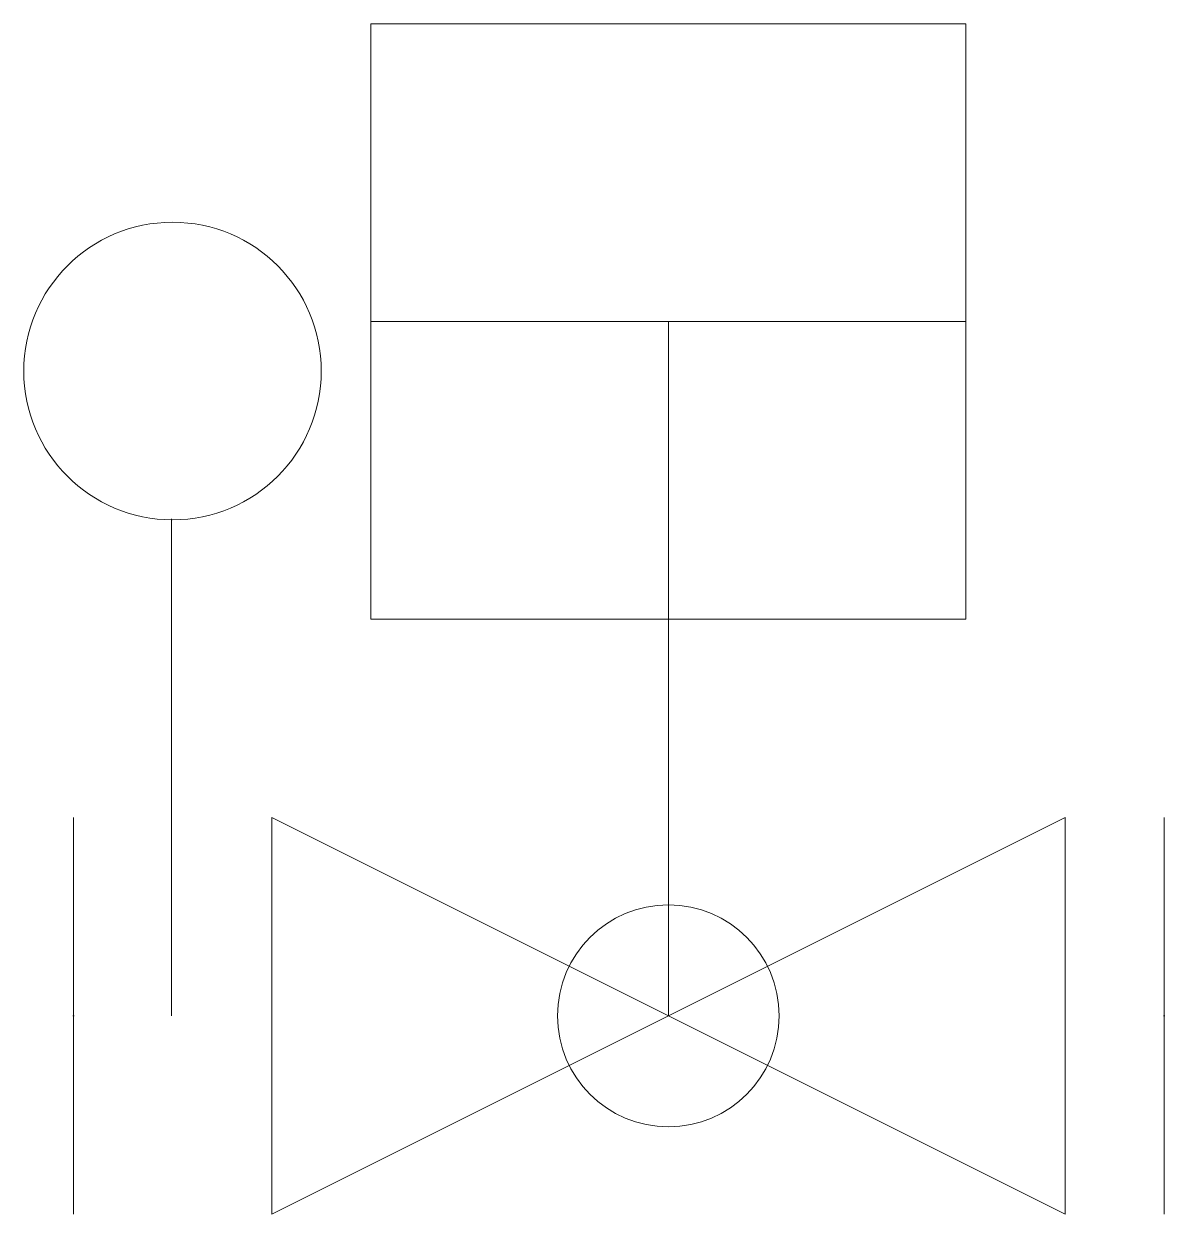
# Model space of a CAD drawing. Header units: inches. Extents: x 0.0002 to 0.0117, y 0.0007 to 0.0127.
import ezdxf

# ---------------------------------------------------------------- set-up
doc = ezdxf.new("R2010")
doc.units = ezdxf.units.IN
doc.header["$MEASUREMENT"] = 0
doc.layers.add('Level 7', color=9, linetype='Continuous', lineweight=0, true_color=0xc8c8c8)

# ---------------------------------------------------------------- blocks, each defined once
blk = doc.blocks.new('01018F6')
at = {"layer": 'Level 7', "color": 2, "linetype": 'Continuous', "lineweight": 13}
for p, q in [((0.002, 0.006), (-0.002, 0.006)), ((0, 0.00501), (0.00501, 0.00501)), ((0.002, -0.005), (-0.002, -0.005))]:
    blk.add_line(p, q, dxfattribs=at)
at = {"layer": 'Level 7', "color": 2, "linetype": 'Continuous', "lineweight": 13, "flags": 128}
blk.add_lwpolyline([(0.002, -0.004), (-0.002, -0.004), (0.002, 0.004), (-0.002, 0.004), (0.002, -0.004)], dxfattribs=at)
at = {"layer": 'Level 7', "color": 2, "linetype": 'Continuous', "lineweight": 13}
for centre, radius in [((0.0065, 0.005), 0.0015), ((0, 0), 0.001118)]:
    blk.add_circle(centre, radius, dxfattribs=at)
blk = doc.blocks.new('000001B6')
at = {"layer": 'Level 7', "color": 2, "linetype": 'Continuous', "lineweight": 13}
for p, q in [((0.007, -0.003), (0.007, 0.003)), ((0.004, 0), (0, 0)), ((0.007, 0), (0.004, 0))]:
    blk.add_line(p, q, dxfattribs=at)
at = {"layer": 'Level 7', "color": 2, "linetype": 'Continuous', "lineweight": 13, "flags": 128}
blk.add_lwpolyline([(0.01, -0.003), (0.004, -0.003), (0.004, 0.003), (0.01, 0.003), (0.01, -0.003)], dxfattribs=at)
at = {"color": 2, "linetype": 'Continuous', "lineweight": 13}
blk.add_blockref('01018F6', (0, 0), dxfattribs=at)

msp = doc.modelspace()

# ---------------------------------------------------------------- linework, layer by layer
for p in [(0.000704, 0.00269), (0.011704, 0.00269)]:
    msp.add_point(p)

# ---------------------------------------------------------------- block references
at = {"color": 2, "linetype": 'Continuous', "lineweight": 13, "rotation": 90}
msp.add_blockref('000001B6', (0.006704, 0.00269), dxfattribs=at)

doc.saveas('drawing.dxf')
